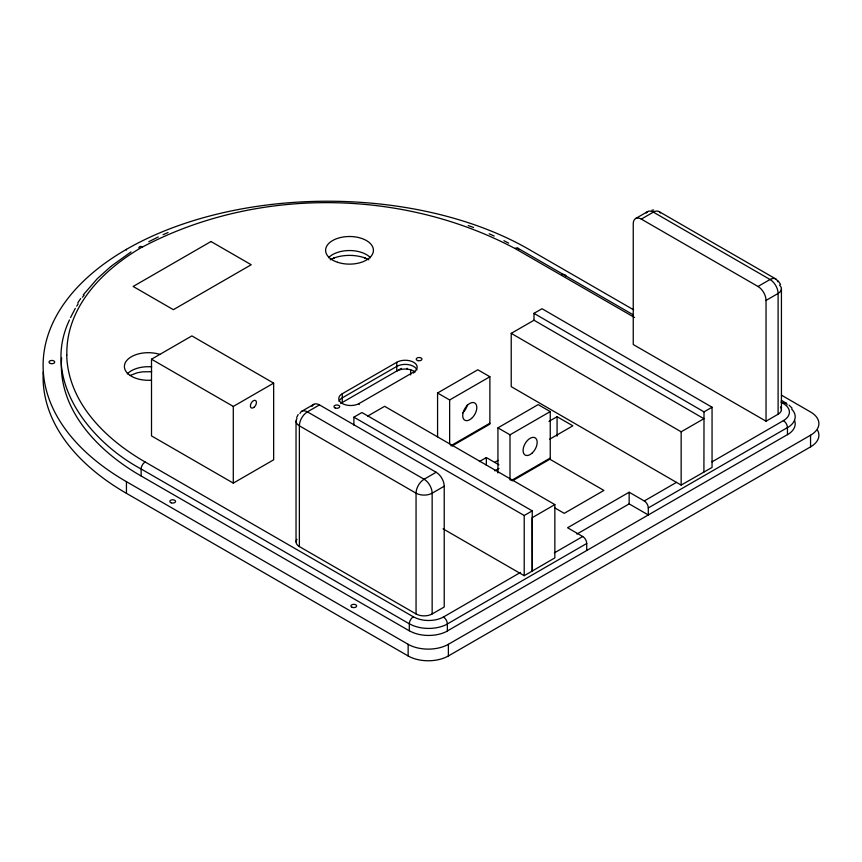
<?xml version="1.0" encoding="UTF-8"?>
<svg xmlns="http://www.w3.org/2000/svg" width="862" height="862" viewBox="0 0 862 862"><rect width="100%" height="100%" fill="white"/><g stroke="black" fill="none" stroke-linecap="round" stroke-linejoin="round"><path stroke-width="1.29" d="M296.032 421.162L296.032 541.939M781.435 288.802L781.435 409.579M61.644 357.816C57.323 409.946 99.055 452.011 141.131 475.986L409.31 630.812L409.31 623.797A5.689 3.286 -60 0 1 413.329 616.826L145.161 462A268.157 154.815 0 0 1 89.12 414.633C76.039 397.608 67.161 376.791 66.73 355.133M296.647 417.51L298.177 414.536M69.488 319.964C40.729 380.174 89.68 441.495 141.131 468.971L409.31 623.797M70.533 317.615L75.285 308.391M76.707 306.161L78.14 303.92M77.742 302.928L80.672 298.521M83.269 294.879L97.287 278.674L110.842 266.477M82.418 297.207L84.067 295.267M111.446 265.981L131.056 251.919M151.507 359.217L191.881 335.911L273.653 383.127L273.653 459.812L233.29 483.119L151.507 435.903L151.507 359.217L233.29 406.433L273.653 383.127M301.722 411.303L313.79 404.332M635.606 218.539L647.674 211.567M296.97 539.332A11.378 6.573 0 0 0 299.373 546.583L416.055 613.959A11.378 6.573 0 0 0 432.153 613.959L444.221 606.988L444.221 486.211A11.378 6.573 60 0 0 436.172 472.268L319.479 404.903L307.422 411.864A11.378 6.573 60 0 0 299.933 413.415M780.498 406.972A11.378 6.573 0 0 1 778.106 414.223L766.038 421.195L633.247 344.531L633.247 223.754A11.378 6.573 60 0 1 641.296 219.099L653.364 212.138A11.378 6.573 -60 0 1 660.518 213.033M340.759 403.578A11.949 6.896 0 0 1 342.268 402.511L342.268 393.74L396.757 362.277A11.949 6.896 0 0 1 413.663 362.277A11.949 6.896 0 0 1 413.663 372.039L413.663 373.074M342.268 402.511L401.39 368.376M342.268 393.74A11.949 6.896 0 0 0 342.268 403.502A11.949 6.896 0 0 0 359.174 403.502L413.663 372.039M353.883 425.181L353.883 417.165L361.911 412.532L532.242 510.875L532.242 571.064L532.134 517.717L554.848 504.593L554.848 557.886L524.215 575.697L443.079 528.848M367.589 416.152L384.624 406.314L554.848 504.593M437.573 436.808L437.573 392.997L477.807 369.766L489.885 376.737L489.885 424.136L451.936 446.042M437.573 392.997L449.641 399.968L489.885 376.737M450.794 445.773L489.885 423.199M497.934 472.99L497.934 427.854L538.168 404.612L550.247 411.583L550.247 458.993L512.437 480.824M436.172 472.268L424.104 479.24A11.378 6.573 -60 0 0 416.055 493.183L416.055 613.959M641.296 219.099L757.989 286.475L770.057 279.503A11.378 6.573 -60 0 1 777.793 281.777M497.934 427.854L510.002 434.814L550.247 411.583M479.369 461.569L486.33 457.56L498.926 464.823M548.954 421.399L557.078 416.712L572.853 425.817L549.751 439.157M444.221 486.211L432.153 493.183A11.378 6.573 0 0 1 416.055 493.183L299.373 425.806A11.378 6.573 0 0 1 296.97 418.555M766.038 421.195L766.038 300.418L778.106 293.446A11.378 6.573 0 0 0 779.431 285.074M494.669 462.366L498.15 460.362M494.831 470.867L498.99 468.465M511.155 480.619L550.247 458.056M353.883 417.165L524.215 515.498L532.242 510.875M576.872 534.074L629.152 503.893L648.299 514.948L648.299 507.933A5.689 3.286 60 0 0 644.28 500.962L629.152 492.224L567.573 527.77L582.712 536.509A5.689 3.286 60 0 1 586.731 543.48L586.731 550.506M413.426 616.772A21.216 12.251 0 0 0 443.424 617.03L520.529 572.411M554.331 552.898L582.712 536.509M644.28 500.962L676.465 482.375M711.98 461.881L783.418 420.634A21.216 12.251 0 0 0 783.062 403.362M783.418 420.634A5.689 3.286 60 0 1 787.448 427.595L787.448 434.62L447.356 630.962L447.356 623.948L586.731 543.48M648.299 507.933L787.448 427.595M633.635 309.824L528.869 249.344A284.557 164.286 0 0 0 126.445 249.344A284.557 164.286 0 0 0 126.445 481.675L408.146 644.313A28.457 16.432 0 0 0 448.38 644.313L810.56 435.213A28.457 16.432 0 0 0 810.56 411.982L781.468 395.173M43.24 371.931A284.557 164.286 0 0 0 126.445 493.333L408.146 655.96A28.457 16.432 0 0 0 448.38 655.96L810.56 446.861A28.457 16.432 0 0 0 817.564 430.257M533.987 320.255L533.987 313.348L542.015 308.725L712.055 407.241L712.055 467.43L681.152 485.09L511.22 386.639L511.22 333.357L534.02 320.233L703.909 418.706L681.152 431.797L511.22 333.357M533.987 313.348L704.017 411.864L712.055 407.241M148.76 241.705L158.22 236.964M330.254 259.796L334.381 257.835L333.368 258.169C343.701 254.452 355.327 254.452 365.66 258.169L364.648 257.835L368.774 259.796M130.076 375.476L137.187 372.793L142.629 371.834L151.701 371.705M163.09 234.701L168.068 232.503M651.909 210.166L653.762 210.059M468.228 225.542L473.583 227.503M489.153 233.796L494.163 236.037M503.925 240.713L508.655 243.138M634.551 317.507L514.98 248.482C401.584 188.325 256.273 186.914 142.542 246.974A5.689 3.286 60 0 0 138.804 247.75M659.053 211.567L775.746 278.943M517.836 248.202L633.419 314.932M781.381 400.356L786.004 403.028M780.929 402.015L783.159 403.308A5.689 3.286 -60 0 1 787.114 404.828M549.848 459.22L603.906 490.435L564.233 513.343L555.031 508.03M703.909 471.999L704.017 411.864M789.064 405.151L792.059 408.135M778.192 280.861L780.53 284.438M810.56 435.213L810.56 446.861M778.106 414.223L778.106 293.446A11.378 6.573 60 0 0 770.057 279.503L653.364 212.138A11.378 6.573 60 0 0 646.22 213.033M681.152 431.797L681.152 485.09M629.152 492.224L629.152 503.893M557.078 416.712L557.078 436.14M524.215 515.498L524.215 575.697M510.002 434.814L510.002 479.962M486.33 457.56L486.33 465.329M449.641 399.968L449.641 443.779M448.38 644.313L448.38 655.96M432.153 613.959L432.153 493.183A11.378 6.573 60 0 0 424.104 479.24L307.422 411.864A11.378 6.573 -60 0 0 299.373 425.806L299.373 546.583M410.646 369.647L410.646 374.938M408.146 644.313L408.146 655.96M396.757 362.277L396.757 371.048A11.949 6.896 0 0 1 415.128 372.082M359.174 403.502L359.174 404.526M233.29 406.433L233.29 483.119M141.131 475.986L141.131 468.971A5.689 3.286 -60 0 1 145.161 462M126.445 249.344L126.445 250.066M126.445 481.675L126.445 493.333M794.57 420.484A26.905 15.538 0 0 1 787.534 434.674M447.443 631.016A26.905 15.538 0 0 1 409.396 630.768M791.682 409.116A26.905 15.538 0 0 1 787.534 427.649M447.443 624.002A26.905 15.538 0 0 1 409.396 623.743M443.337 616.976A5.689 3.286 60 0 1 447.356 623.948M514.98 248.482A5.689 3.286 -60 0 1 518.859 249.614M66.87 355.133A259.839 150.02 0 0 1 142.424 246.898M416.906 369.873A11.949 6.896 0 0 0 408.62 364.669A11.949 6.896 0 0 0 396.757 366.404L342.268 397.867A11.949 6.896 0 0 0 339.025 401.326M407.327 369.141A11.949 6.896 0 0 1 407.155 368.279M312.001 406.455A11.378 6.573 60 0 1 319.479 404.903M757.989 286.475A11.378 6.573 60 0 1 766.038 300.418M561.927 274.547A2.845 1.638 0 0 1 565.892 276.217M328.53 257.727A23.899 13.803 0 0 1 349.509 250.54A23.899 13.803 0 0 1 370.488 257.727M150.775 380.217A23.899 13.803 0 0 1 124.882 363.721A23.899 13.803 0 0 1 159.901 354.422M127.317 373.892A23.899 13.803 0 0 1 151.701 366.846M467.409 404.741A9.956 5.786 -59.7 0 1 462.571 413.017M210.985 241.522L133.147 286.464L173.37 309.684L251.219 264.742L210.985 241.522M335.167 407.963A2.845 1.638 0 0 0 339.671 406.799A2.845 1.638 0 0 0 335.674 405.129A2.845 1.638 0 0 0 335.167 407.963M417.671 360.564A2.845 1.638 0 0 0 421.938 359.142A2.845 1.638 0 0 0 417.671 357.719A2.845 1.638 0 0 0 417.671 360.564M254.204 407.123A4.267 2.467 -60 0 0 255.551 400.507A4.267 2.467 -60 0 0 250.497 404.989A4.267 2.467 -60 0 0 254.204 407.123M50.449 363.505A2.845 1.638 0 0 0 54.715 362.083A2.845 1.638 0 0 0 50.449 360.661A2.845 1.638 0 0 0 50.449 363.505M171.29 502.848A2.845 1.638 0 0 0 175.557 501.425A2.845 1.638 0 0 0 171.29 499.992A2.845 1.638 0 0 0 171.29 502.848M352.127 607.301A2.845 1.638 0 0 0 356.631 606.137A2.845 1.638 0 0 0 352.644 604.467A2.845 1.638 0 0 0 352.127 607.301M337.559 262.274A23.899 13.803 0 0 0 373.418 250.325A23.899 13.803 0 0 0 337.559 238.365A23.899 13.803 0 0 0 337.559 262.274M531.951 453.24A9.956 5.754 -60 0 0 535.108 437.81A9.956 5.754 -60 0 0 523.32 448.262A9.956 5.754 -60 0 0 531.951 453.24M471.589 418.393A9.956 5.754 -60 0 0 474.746 402.963A9.956 5.754 -60 0 0 462.959 413.404A9.956 5.754 -60 0 0 471.589 418.393"/></g></svg>
